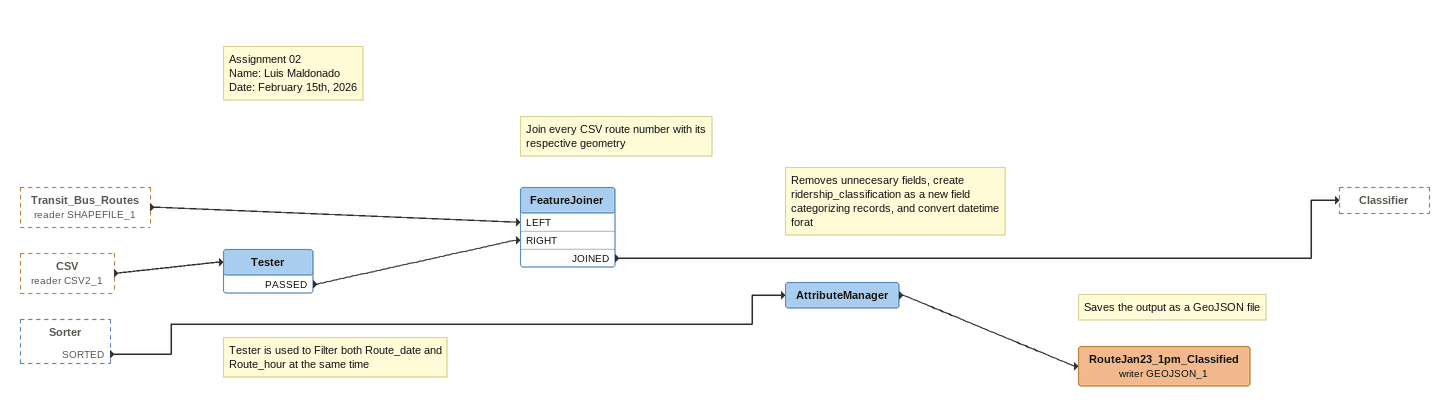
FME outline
Transit_Bus_Routes (reader SHAPEFILE_1) [outside]
    -> FeatureJoiner [LEFT]
CSV (reader CSV2_1) [outside]
    -> Tester
Sorter [outside]
    SORTED -> AttributeManager
Note: Assignment 02 / Name: Luis Maldonado / Date: February 15th, 2026
Note: Tester is used to Filter both Route_date and Route_hour at the same time
Tester
    PASSED -> FeatureJoiner [RIGHT]
Note: Join every CSV route number with its respective geometry
FeatureJoiner
    JOINED -> Classifier
Note: Removes unnecesary fields, create ridership_classification as a new field categorizing records, and convert datetime forat
AttributeManager
    -> RouteJan23_1pm_Classified (writer GEOJSON_1)
Note: Saves the output as a GeoJSON file
RouteJan23_1pm_Classified (writer GEOJSON_1)
